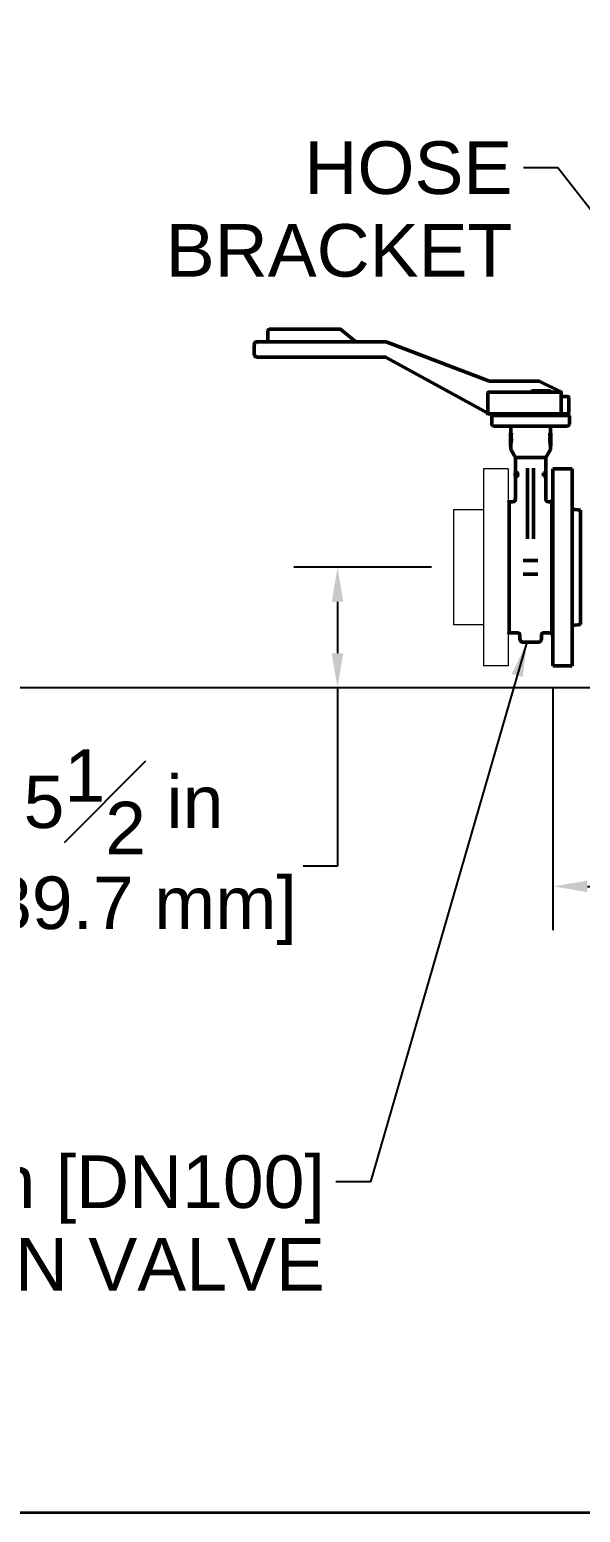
# Model space of a CAD drawing. Header units: inches. Extents: x 20 to 536, y 8 to 344.
# Drawn here: x 57 to 82.2, y 8 to 75.7 of the extents above; entities that cross this region are included whole.
import ezdxf

# ---------------------------------------------------------------- set-up
doc = ezdxf.new("R2010")
doc.units = ezdxf.units.IN
doc.header["$LTSCALE"] = 16
doc.header["$MEASUREMENT"] = 0
doc.layers.get('0').update_dxf_attribs({"lineweight": 25})
for name, color, linetype, lineweight in [('Border', 7, 'Continuous', 35), ('Dimension (ANSI)', 7, 'Continuous', 25), ('Symbol', 7, 'Continuous', 25), ('Symbol (ANSI)', 7, 'Continuous', 25), ('Visible (ANSI)', 7, 'Continuous', 50)]:
    doc.layers.add(name, color=color, linetype=linetype, lineweight=lineweight)
doc.styles.add('Standard D-E', font='arial.ttf')
doc.dimstyles.new('Default D-E$7', dxfattribs={"dimscale": 16, "dimtxt": 0.15, "dimasz": 0.098425, "dimexe": 0.125, "dimexo": 0.0625, "dimgap": 0.031496, "dimtad": 0, "dimtih": 1, "dimtoh": 1, "dimrnd": 1e-08, "dimzin": 4, "dimdsep": 46, "dimtxsty": 'Standard D-E', "dimcen": 0.09, "dimdle": 0.393701, "dimclrd": 256, "dimclre": 256, "dimclrt": 256, "dimadec": 0, "dimazin": 1, "dimtfac": 1, "dimtofl": 0, "dimtmove": 0, "dimatfit": 3, "dimfxl": 1, "dimtolj": 1, "dimtzin": 4, "dimlwd": -1, "dimlwe": -1, "dimarcsym": 0})
doc.dimstyles.new('in [mm] D-E NeptuneBenson', dxfattribs={"dimscale": 16, "dimtxt": 0.15, "dimasz": 0.098425, "dimexe": 0.125, "dimexo": 0.063, "dimgap": 0.031496, "dimtad": 0, "dimtih": 1, "dimtoh": 1, "dimdec": 4, "dimrnd": 1e-08, "dimzin": 3, "dimdsep": 46, "dimlunit": 5, "dimtxsty": 'Standard D-E', "dimcen": 0.09, "dimdle": 0.393701, "dimclrd": 256, "dimclre": 256, "dimclrt": 256, "dimadec": 1, "dimazin": 1, "dimtfac": 1, "dimtofl": 0, "dimtmove": 0, "dimatfit": 3, "dimfxl": 1, "dimfrac": 1, "dimtolj": 1, "dimtzin": 4, "dimlwd": -1, "dimlwe": -1, "dimarcsym": 0})
doc.dimstyles.new('in [mm] D-E NeptuneBenson$7', dxfattribs={"dimscale": 16, "dimtxt": 0.15, "dimasz": 0.098425, "dimexe": 0.125, "dimexo": 0.063, "dimgap": 0.031496, "dimtad": 0, "dimtih": 1, "dimtoh": 1, "dimdec": 4, "dimrnd": 1e-08, "dimzin": 3, "dimdsep": 46, "dimlunit": 5, "dimtxsty": 'Standard D-E', "dimcen": 0.09, "dimdle": 0.393701, "dimclrd": 256, "dimclre": 256, "dimclrt": 256, "dimadec": 1, "dimazin": 1, "dimtfac": 1, "dimtofl": 0, "dimtmove": 0, "dimatfit": 3, "dimfxl": 1, "dimfrac": 1, "dimtolj": 1, "dimtzin": 4, "dimlwd": -1, "dimlwe": -1, "dimarcsym": 0})

# ---------------------------------------------------------------- blocks, each defined once
blk = doc.blocks.new('Borders 22x34_D')
at = {"layer": 'Border'}
for q in [(33.5, 0.5), (7.8115, 0.5)]:
    blk.add_line((1.25, 0.5), q, dxfattribs=at)
blk = doc.blocks.new('*D23')
at = {"layer": 'Defpoints', "color": 0, "transparency": 16777216}
for p in [(52.701, 133.866), (84.016, 133.866), (87.587, 45.678)]:
    blk.add_point(p, dxfattribs=at)
at = {"layer": 'Dimension (ANSI)', "transparency": 16777216}
for p, q in [((83.008, 133.866), (50.701, 133.866)), ((52.701, 132.291), (52.701, 109.677)), ((52.701, 47.253), (52.701, 99.641)), ((86.579, 45.678), (50.701, 45.678))]:
    blk.add_line(p, q, dxfattribs=at)
for points in [[(52.438, 132.291), (52.963, 132.291), (52.701, 133.866)], [(52.438, 47.253), (52.963, 47.253), (52.701, 45.678)]]:
    blk.add_solid(points, dxfattribs=at)
at = {"layer": 'Dimension (ANSI)', "transparency": 16777216, "char_height": 2.4, "attachment_point": 5, "style": 'Standard D-E'}
for s, insert in [('\\A1; 88{\\H1x;\\S3#16;} in', (52.701, 107.635)), ('\\A1;[2240.0 mm]', (52.701, 102.617))]:
    blk.add_mtext(s, dxfattribs=dict(at, insert=insert))
blk = doc.blocks.new('*D28')
at = {"layer": 'Defpoints', "color": 0, "transparency": 16777216}
for p in [(34.939, 144.01), (37.41, 144.01), (87.88, 45.678)]:
    blk.add_point(p, dxfattribs=at)
at = {"layer": 'Dimension (ANSI)', "transparency": 16777216}
for p, q in [((34.939, 142.435), (34.939, 99.71)), ((34.939, 47.253), (34.939, 89.719)), ((86.872, 45.678), (32.939, 45.678))]:
    blk.add_line(p, q, dxfattribs=at)
for points in [[(34.676, 142.435), (35.201, 142.435), (34.939, 144.01)], [(34.676, 47.253), (35.201, 47.253), (34.939, 45.678)]]:
    blk.add_solid(points, dxfattribs=at)
at = {"layer": 'Dimension (ANSI)', "transparency": 16777216, "char_height": 2.4, "attachment_point": 5, "style": 'Standard D-E'}
for s, insert in [('\\A1; 98{\\H1x;\\S5#16;} in', (34.939, 97.668)), ('\\A1;[2497.6 mm]', (34.939, 92.672))]:
    blk.add_mtext(s, dxfattribs=dict(at, insert=insert))
blk = doc.blocks.new('*D30')
at = {"layer": 'Defpoints', "color": 0, "transparency": 16777216}
for p in [(80.9, 46.678), (113.09, 46.319), (113.09, 36.599)]:
    blk.add_point(p, dxfattribs=at)
at = {"layer": 'Dimension (ANSI)', "transparency": 16777216}
for p, q in [((80.9, 45.67), (80.9, 34.599)), ((113.09, 45.311), (113.09, 34.599)), ((82.475, 36.599), (88.329, 36.599)), ((111.516, 36.599), (105.662, 36.599))]:
    blk.add_line(p, q, dxfattribs=at)
for points in [[(82.475, 36.862), (82.475, 36.337), (80.9, 36.599)], [(111.516, 36.862), (111.516, 36.337), (113.09, 36.599)]]:
    blk.add_solid(points, dxfattribs=at)
at = {"layer": 'Dimension (ANSI)', "transparency": 16777216, "char_height": 2.4, "attachment_point": 5, "style": 'Standard D-E'}
for s, insert in [('\\A1; 32{\\H1x;\\S1#4;} in', (96.995, 39.53)), ('\\A1;[817.6 mm]', (96.995, 34.557))]:
    blk.add_mtext(s, dxfattribs=dict(at, insert=insert))
blk = doc.blocks.new('*D31')
at = {"layer": 'Defpoints', "color": 0, "transparency": 16777216}
for p in [(71.053, 51.178), (76.353, 51.178), (87.88, 45.678)]:
    blk.add_point(p, dxfattribs=at)
at = {"layer": 'Dimension (ANSI)', "transparency": 16777216}
for p, q in [((75.345, 51.178), (69.053, 51.178)), ((71.053, 49.603), (71.053, 47.253)), ((86.872, 45.678), (69.053, 45.678)), ((71.053, 45.678), (71.053, 37.53)), ((71.053, 37.53), (69.478, 37.53))]:
    blk.add_line(p, q, dxfattribs=at)
for points in [[(70.79, 49.603), (71.315, 49.603), (71.053, 51.178)], [(70.79, 47.253), (71.315, 47.253), (71.053, 45.678)]]:
    blk.add_solid(points, dxfattribs=at)
at = {"layer": 'Dimension (ANSI)', "transparency": 16777216, "char_height": 2.4, "attachment_point": 5, "style": 'Standard D-E'}
for s, insert in [('\\A1; 5{\\H1x;\\S1#2;} in', (60.811, 40.465)), ('\\A1;[139.7 mm]', (60.811, 35.488))]:
    blk.add_mtext(s, dxfattribs=dict(at, insert=insert))

msp = doc.modelspace()

# ---------------------------------------------------------------- linework, layer by layer
at = {"layer": 'Visible (ANSI)'}
for p, q in [((67.87679, 62.00103), (67.87679, 61.50603)), ((71.16969, 62.06103), (67.93679, 62.06103)), ((71.87121, 61.49071), (71.20826, 62.04699)), ((67.25179, 61.36103), (67.25179, 60.91103)), ((73.22879, 61.48603), (67.37679, 61.48603)), ((77.95529, 59.69422), (73.27329, 61.47784)), ((67.37679, 60.78603), (73.21967, 60.78603)), ((73.27993, 60.77054), (77.92393, 58.21512)), ((80.24728, 59.68603), (77.99979, 59.68603)), ((80.33359, 59.65763), (80.30318, 59.67283)), ((81.20524, 59.2218), (80.33359, 59.65763)), ((77.92807, 59.12603), (77.92807, 58.28132)), ((77.9897, 59.18603), (81.19599, 59.18603)), ((79.93513, 59.19603), (79.93513, 59.22603)), ((80.09541, 59.23603), (79.94513, 59.23603)), ((80.10823, 59.23603), (80.09541, 59.23603)), ((80.44717, 59.23603), (80.10823, 59.23603)), ((80.44434, 59.22603), (80.44434, 59.19603)), ((80.45434, 59.23603), (80.44717, 59.23603)), ((80.76834, 59.23603), (80.45434, 59.23603)), ((80.77834, 59.19603), (80.77834, 59.22603)), ((81.19599, 59.18603), (81.21679, 59.18603)), ((81.21928, 59.21478), (81.20524, 59.2218)), ((81.24756, 59.20064), (81.21928, 59.21478)), ((81.2503, 59.19927), (81.24756, 59.20064)), ((81.27679, 59.15782), (81.27679, 59.12603)), ((81.27679, 58.24603), (81.27679, 59.12603)), ((81.33679, 58.98603), (81.56679, 58.98603)), ((81.62679, 58.24603), (81.62679, 58.92603)), ((81.19599, 58.18603), (77.93679, 58.18603)), ((78.18403, 58.18603), (78.10529, 58.10729)), ((81.64829, 58.10729), (78.10529, 58.10729)), ((78.10529, 58.10729), (78.10529, 57.71359)), ((81.56955, 57.63485), (78.18403, 57.63485)), ((81.21679, 58.18603), (81.19599, 58.18603)), ((81.21679, 58.18603), (81.56955, 58.18603)), ((81.56955, 58.18603), (81.64829, 58.10729)), ((81.64829, 58.10729), (81.64829, 57.71359)), ((78.9512, 57.23918), (78.9512, 57.19193)), ((78.9512, 57.23918), (78.96218, 57.23918)), ((78.9571, 57.30847), (78.9571, 57.26083)), ((78.9571, 57.30847), (78.98237, 57.30847)), ((78.96295, 57.26083), (78.9571, 57.26083)), ((78.96749, 57.15913), (78.98794, 57.15913)), ((78.97128, 57.55611), (78.97128, 57.30847)), ((78.98237, 57.26083), (78.97215, 57.26083)), ((78.98237, 57.26083), (78.98237, 57.30847)), ((78.98237, 57.30847), (79.00317, 57.30847)), ((78.98237, 57.26083), (79.00317, 57.26083)), ((79.00317, 57.30847), (79.00317, 57.26083)), ((80.75041, 57.26083), (80.75041, 57.30847)), ((80.77121, 57.30847), (80.75041, 57.30847)), ((80.77121, 57.26083), (80.75041, 57.26083)), ((80.76564, 57.15913), (80.78609, 57.15913)), ((80.77121, 57.30847), (80.79648, 57.30847)), ((80.77121, 57.30847), (80.77121, 57.26083)), ((80.78143, 57.26083), (80.77121, 57.26083)), ((80.7823, 57.55611), (80.7823, 57.30847)), ((80.79648, 57.26083), (80.79063, 57.26083)), ((80.80238, 57.23918), (80.79141, 57.23918)), ((80.79648, 57.26083), (80.79648, 57.30847)), ((80.80238, 57.23918), (80.80238, 57.19193)), ((78.9512, 56.83288), (78.9512, 56.78563)), ((78.9512, 56.78563), (78.95206, 56.78563)), ((78.9512, 56.75571), (78.95179, 56.75571)), ((78.9512, 56.75571), (78.9512, 56.70808)), ((78.95395, 56.70808), (78.9512, 56.70808)), ((78.95395, 56.70808), (78.97409, 56.70808)), ((78.97609, 56.8057), (78.95591, 56.8057)), ((78.97128, 56.70808), (78.97128, 56.57713)), ((79.18781, 56.1968), (78.97392, 56.56729)), ((80.56577, 56.1968), (80.77966, 56.56729)), ((80.79767, 56.8057), (80.77749, 56.8057)), ((80.79963, 56.70808), (80.77949, 56.70808)), ((80.7823, 56.70808), (80.7823, 56.57713)), ((80.80238, 56.70808), (80.79963, 56.70808)), ((80.80238, 56.78563), (80.80152, 56.78563)), ((80.80179, 56.75571), (80.80238, 56.75571)), ((80.80238, 56.83288), (80.80238, 56.78563)), ((80.80238, 56.75571), (80.80238, 56.70808)), ((79.18781, 56.1968), (80.56577, 56.1968)), ((79.18781, 56.1968), (79.18781, 55.50257)), ((79.73899, 55.70948), (79.73899, 55.40291)), ((80.01459, 55.40291), (80.01459, 55.70948)), ((80.56577, 56.1968), (80.56577, 55.50205)), ((80.90041, 46.67815), (80.90041, 55.67815)), ((80.90041, 55.67815), (81.78041, 55.67815)), ((81.78041, 46.67815), (81.78041, 55.67815)), ((79.17658, 55.48007), (79.17658, 55.46529)), ((79.17838, 55.46529), (79.17658, 55.46529)), ((79.17658, 55.35711), (79.17838, 55.35711)), ((79.17658, 55.35711), (79.17658, 55.34063)), ((79.18424, 55.34063), (79.17658, 55.34063)), ((79.17838, 55.46529), (79.17838, 55.35711)), ((79.17873, 55.50257), (79.18041, 55.50257)), ((79.18041, 55.35711), (79.18041, 55.50257)), ((79.18041, 55.50257), (79.1923, 55.50257)), ((79.18041, 55.35711), (79.18424, 55.35711)), ((79.18424, 55.34063), (79.18424, 55.35711)), ((79.18424, 55.35711), (79.19161, 55.35711)), ((79.18424, 55.34063), (79.19606, 55.34063)), ((79.18781, 55.34063), (79.18781, 54.28839)), ((79.1923, 55.50257), (79.1923, 55.49006)), ((79.20107, 55.50532), (79.21332, 55.50532)), ((79.20107, 55.33723), (79.21332, 55.33723)), ((79.24676, 55.50532), (79.25993, 55.50532)), ((79.24676, 55.33723), (79.25993, 55.33723)), ((79.73899, 54.25435), (79.73899, 55.40291)), ((80.01459, 55.40291), (80.01459, 54.25435)), ((80.47152, 55.34063), (80.47152, 55.50205)), ((80.48517, 55.50205), (80.47152, 55.50205)), ((80.48517, 55.34063), (80.47152, 55.34063)), ((80.48517, 55.50205), (80.50476, 55.50205)), ((80.48517, 55.50205), (80.48517, 55.34063)), ((80.50495, 55.34063), (80.48517, 55.34063)), ((80.49694, 55.35921), (80.49694, 55.48347)), ((80.50527, 55.48347), (80.49694, 55.48347)), ((80.49694, 55.35921), (80.50527, 55.35921)), ((80.52537, 55.36993), (80.51259, 55.36993)), ((80.53692, 55.47193), (80.53692, 55.50205)), ((80.54924, 55.50205), (80.53692, 55.50205)), ((80.53692, 55.34063), (80.53692, 55.37165)), ((80.54924, 55.34063), (80.53692, 55.34063)), ((80.54924, 55.50205), (80.55744, 55.50205)), ((80.54924, 55.50205), (80.54924, 55.34063)), ((80.55479, 55.34063), (80.54924, 55.34063)), ((80.55479, 55.34063), (80.55479, 55.47981)), ((80.56954, 55.34063), (80.55759, 55.34063)), ((80.55821, 55.49583), (80.55821, 55.50205)), ((80.57015, 55.50205), (80.55821, 55.50205)), ((80.57485, 55.50257), (80.56577, 55.50257)), ((80.56577, 55.34063), (80.56577, 54.28839)), ((80.57279, 55.34063), (80.56954, 55.34063)), ((80.57015, 55.50205), (80.57279, 55.50205)), ((80.57015, 55.50205), (80.57015, 55.37425)), ((80.57279, 55.34063), (80.57279, 55.50205)), ((80.577, 55.48007), (80.57279, 55.48007)), ((80.577, 55.46529), (80.57279, 55.46529)), ((80.577, 55.35711), (80.57279, 55.35711)), ((80.577, 55.34063), (80.57279, 55.34063)), ((80.5752, 55.46529), (80.5752, 55.35711)), ((80.577, 55.48007), (80.577, 55.46529)), ((80.577, 55.35711), (80.577, 55.34063)), ((79.73899, 53.05171), (79.73899, 54.25435)), ((80.01459, 54.25435), (80.01459, 53.05171)), ((80.84041, 48.08315), (80.84041, 54.27315)), ((80.84041, 54.27315), (80.90041, 54.27315)), ((78.85317, 54.13091), (78.89254, 54.17028)), ((78.89254, 54.17028), (78.89254, 48.18603)), ((78.89254, 54.17028), (79.0697, 54.17028)), ((80.68388, 54.17028), (80.84041, 54.17028)), ((82.15041, 53.78772), (81.78041, 53.83315)), ((82.15041, 48.56858), (82.15041, 53.78772)), ((79.73899, 53.05171), (79.73899, 52.83525)), ((80.01459, 52.83525), (80.01459, 53.05171)), ((79.73899, 52.83525), (79.73899, 52.48058)), ((80.01459, 52.48058), (80.01459, 52.83525)), ((80.2088, 51.49311), (79.54478, 51.49311)), ((79.54478, 50.86319), (80.2088, 50.86319)), ((78.85317, 48.2254), (78.89254, 48.18603)), ((78.89254, 48.18603), (79.30861, 48.18603)), ((80.44497, 48.18603), (80.84041, 48.18603)), ((82.15041, 48.56858), (81.78041, 48.52315)), ((79.38466, 47.91063), (79.38466, 48.08122)), ((80.21144, 47.75315), (79.54214, 47.75315)), ((80.36892, 47.91063), (80.36892, 48.08122)), ((80.84041, 48.08315), (80.90041, 48.08315)), ((80.90041, 46.67815), (81.78041, 46.67815))]:
    msp.add_line(p, q, dxfattribs=at)
at = {"layer": 'Visible (ANSI)', "linetype": 'Continuous', "lineweight": 18}
for p, q in [((77.72817, 55.67815), (77.72817, 46.67815)), ((78.85317, 55.67815), (77.72817, 55.67815)), ((78.85317, 55.67815), (78.85317, 46.67815)), ((76.35317, 53.80315), (76.35317, 48.55315)), ((77.72817, 53.80315), (76.35317, 53.80315)), ((77.72817, 48.55315), (76.35317, 48.55315)), ((78.85317, 46.67815), (77.72817, 46.67815))]:
    msp.add_line(p, q, dxfattribs=at)
at = {"layer": 'Visible (ANSI)'}
for centre, radius, start, end in [((67.93679, 62.00103), 0.06, 90, 180), ((71.16969, 62.00103), 0.06, 50, 90), ((67.37679, 61.36103), 0.125, 90, 180), ((67.85679, 61.50603), 0.02, 270, 0), ((71.88407, 61.50603), 0.02, 230, 270), ((73.22879, 61.36103), 0.125, 69.145542, 90), ((67.37679, 60.91103), 0.125, 180, 270), ((73.21967, 60.66103), 0.125, 61.1775702, 90), ((77.99979, 59.81103), 0.125, 249.145542, 270), ((80.24728, 59.56103), 0.125, 63.4349488, 90), ((79.92513, 59.19603), 0.01, 270, 0), ((79.94513, 59.22603), 0.01, 90, 180), ((80.43434, 59.19603), 0.01, 270, 0), ((80.45434, 59.22603), 0.01, 90, 180), ((80.76834, 59.22603), 0.01, 0, 90), ((80.78834, 59.19603), 0.01, 180, 270), ((81.21679, 59.12603), 0.06, 0, 90), ((81.33679, 59.04603), 0.06, 180, 270), ((81.56679, 58.92603), 0.06, 0, 90), ((77.93679, 58.24603), 0.06, 184.8690171, 270), ((78.18403, 57.71359), 0.07874, 180, 270), ((78.89254, 57.55611), 0.07874, 0, 90), ((80.86104, 57.55611), 0.07874, 90, 180), ((81.21679, 58.24603), 0.06, 270, 0), ((81.56679, 58.24603), 0.06, 270, 0), ((81.56955, 57.71359), 0.07874, 270, 0), ((78.99096, 56.57713), 0.01969, 180, 210), ((80.76262, 56.57713), 0.01969, 330, 0), ((79.0697, 54.28839), 0.11811, 270, 0), ((80.68388, 54.28839), 0.11811, 180, 270), ((79.27443, 48.08122), 0.11024, 0, 71.9378969), ((80.47915, 48.08122), 0.11024, 108.0621031, 180), ((79.54214, 47.91063), 0.15748, 180, 270), ((80.21144, 47.91063), 0.15748, 270, 0)]:
    msp.add_arc(centre, radius, start, end, dxfattribs=at)
for centre, major_axis, ratio, start_param, end_param in [((79.87679, 56.60856), (0, 4.10717), 0.22535973, 1.43978472, 1.51425269), ((79.87679, 56.39187), (0, 4.10717), 0.22535973, 1.39844189, 1.4544693), ((79.87679, 56.60856), (0, 4.10717), 0.22535973, 1.41130756, 1.42716465), ((79.87679, 56.39187), (0, 4.10717), 0.22535973, 1.35761354, 1.38288267), ((79.87679, 56.39187), (0, -4.01807), 0.22535973, 4.49440365, 4.52025709), ((79.87679, 56.39187), (0, -4.01807), 0.22535973, 1.76292822, 1.78878166), ((79.87679, 56.39187), (0, -4.10717), 0.22535973, 1.75870998, 1.78397911), ((79.87679, 56.39187), (0, -4.10717), 0.22535973, 1.68712335, 1.74315077), ((79.87679, 56.60856), (0, -4.10717), 0.22535973, 1.714428, 1.7302851), ((79.87679, 56.60856), (0, -4.10717), 0.22535973, 1.62733996, 1.70180793), ((79.87679, 56.60856), (0, 4.10717), 0.22535973, 1.52676978, 1.53495966), ((79.87679, 56.39187), (0, 4.10717), 0.22535973, 1.46986752, 1.49373155), ((79.87679, 56.39187), (0, -4.01807), 0.22535973, 4.6092143, 4.63361187), ((79.87679, 56.39187), (0, -4.01807), 0.22535973, 1.64957343, 1.67397101), ((79.87679, 56.39187), (0, -4.10717), 0.22535973, 1.6478611, 1.67172513), ((79.87679, 56.60856), (0, -4.10717), 0.22535973, 1.60663299, 1.61482287), ((79.87679, 55.1344), (0, -1.36564), 0.51315789, 1.72238786, 1.82650113), ((79.87679, 55.1344), (0, -1.34262), 0.51315789, 1.72500719, 1.7495237), ((79.87679, 55.17419), (0, -1.3776), 0.5087001, 1.71653689, 1.81109698)]:
    msp.add_ellipse(centre, major_axis=major_axis, ratio=ratio, start_param=start_param, end_param=end_param, dxfattribs=at)
for points, knots in [([(77.92807, 59.12603), (77.92807, 59.13337), (77.92982, 59.14201), (77.93555, 59.15563), (77.94058, 59.16301), (77.95128, 59.17354), (77.95887, 59.17851), (77.97298, 59.18427), (77.98203, 59.18603), (77.9897, 59.18603)], [0, 0, 0, 0, 0.055947917, 0.055947917, 0.112646226, 0.112646226, 0.170293409, 0.170293409, 0.228788544, 0.228788544, 0.228788544, 0.228788544]), ([(81.2503, 59.19927), (81.25038, 59.19923), (81.25045, 59.1992), (81.25385, 59.19749), (81.25933, 59.19458), (81.26447, 59.18969)], [-0.0006488507, -0.0006488507, -0.0006488507, -0.0006488507, 0, 0, 0.02871512, 0.02871512, 0.02871512, 0.02871512]), ([(81.26447, 59.18969), (81.26949, 59.18491), (81.27216, 59.18009), (81.27472, 59.17407), (81.2755, 59.17158), (81.27653, 59.16649), (81.27679, 59.16391), (81.27679, 59.16131)], [0, 0, 0, 0, 0.055402638, 0.055402638, 0.091701074, 0.091701074, 0.127427899, 0.127427899, 0.127427899, 0.127427899]), ([(77.92807, 58.28132), (77.92807, 58.27298), (77.92774, 58.264), (77.92674, 58.25237), (77.92638, 58.2491), (77.92597, 58.24603)], [0, 0, 0, 0, 0.0635761667, 0.0635761667, 0.0897490203, 0.0897490203, 0.0897490203, 0.0897490203]), ([(77.92597, 58.24603), (77.92537, 58.24153), (77.92519, 58.23726), (77.92536, 58.22918), (77.92574, 58.2256), (77.92644, 58.21963), (77.92681, 58.2171), (77.92632, 58.21485), (77.92584, 58.21449), (77.92469, 58.21475), (77.92432, 58.2149), (77.92393, 58.21512)], [-2.024502921, -2.024502921, -2.024502921, -2.024502921, -1.984405791, -1.984405791, -1.94129526, -1.94129526, -1.894654375, -1.894654375, -1.86412594, -1.86412594, -1.852017654, -1.852017654, -1.852017654, -1.852017654]), ([(78.96073, 57.19645), (78.95871, 57.20649), (78.95682, 57.21513), (78.95266, 57.23344), (78.9512, 57.23918), (78.9512, 57.23918)], [0.527386611, 0.527386611, 0.527386611, 0.527386611, 0.653804561, 0.653804561, 0.871720721, 0.871720721, 0.871720721, 0.871720721]), ([(78.9512, 57.19193), (78.9512, 57.19193), (78.95211, 57.1874), (78.9552, 57.17019), (78.95718, 57.15861), (78.95913, 57.14511)], [2.066873638, 2.066873638, 2.066873638, 2.066873638, 2.239108848, 2.239108848, 2.390237986, 2.390237986, 2.390237986, 2.390237986]), ([(78.95591, 56.8057), (78.95849, 56.81718), (78.96193, 56.83351), (78.96873, 56.87212), (78.97252, 56.89754), (78.9779, 56.95338), (78.97941, 56.9838), (78.97941, 57.01241), (78.97941, 57.04101), (78.9779, 57.07143), (78.97309, 57.12127), (78.97031, 57.1417), (78.96749, 57.15913)], [-0.63725824, -0.63725824, -0.63725824, -0.63725824, -0.4358884, -0.4358884, -0.2179442, -0.2179442, 0, 0, 0, 0.2179442, 0.2179442, 0.38907168, 0.38907168, 0.38907168, 0.38907168]), ([(78.96491, 57.09626), (78.96536, 57.09136), (78.96579, 57.08632), (78.96785, 57.05908), (78.96878, 57.03501), (78.96878, 57.01241), (78.96878, 56.9898), (78.96785, 56.96573), (78.96451, 56.92152), (78.96215, 56.90137), (78.95912, 56.8795), (78.95828, 56.87381), (78.95746, 56.86857)], [-0.212255295, -0.212255295, -0.212255295, -0.212255295, -0.172243729, -0.172243729, 0, 0, 0, 0.172243729, 0.172243729, 0.344487458, 0.344487458, 0.409007072, 0.409007072, 0.409007072, 0.409007072]), ([(78.98794, 57.15913), (78.99082, 57.1417), (78.99367, 57.12128), (78.99859, 57.07144), (79.00013, 57.04101), (79.00013, 57.01241), (79.00013, 56.9838), (78.99859, 56.95337), (78.99308, 56.89754), (78.9892, 56.87212), (78.98225, 56.83351), (78.97873, 56.81718), (78.97609, 56.8057)], [-0.38914701, -0.38914701, -0.38914701, -0.38914701, -0.21798988, -0.21798988, 0, 0, 0, 0.21798988, 0.21798988, 0.43597976, 0.43597976, 0.63740827, 0.63740827, 0.63740827, 0.63740827]), ([(80.77749, 56.8057), (80.77485, 56.81718), (80.77133, 56.83351), (80.76438, 56.87212), (80.7605, 56.89754), (80.75499, 56.95337), (80.75345, 56.9838), (80.75345, 57.04101), (80.75499, 57.07144), (80.75991, 57.12128), (80.76276, 57.1417), (80.76564, 57.15913)], [1.10638799, 1.10638799, 1.10638799, 1.10638799, 1.3078165, 1.3078165, 1.52580638, 1.52580638, 1.74379626, 1.74379626, 1.96178614, 1.96178614, 2.13294327, 2.13294327, 2.13294327, 2.13294327]), ([(80.78609, 57.15913), (80.78327, 57.1417), (80.78049, 57.12127), (80.77568, 57.07143), (80.77417, 57.04101), (80.77417, 56.9838), (80.77568, 56.95338), (80.78107, 56.89754), (80.78485, 56.87212), (80.79165, 56.83351), (80.79509, 56.81718), (80.79767, 56.8057)], [1.35436976, 1.35436976, 1.35436976, 1.35436976, 1.52549724, 1.52549724, 1.74344144, 1.74344144, 1.96138564, 1.96138564, 2.17932984, 2.17932984, 2.38069968, 2.38069968, 2.38069968, 2.38069968]), ([(80.79613, 56.86857), (80.7953, 56.87381), (80.79446, 56.8795), (80.79143, 56.90137), (80.78907, 56.92152), (80.78573, 56.96573), (80.7848, 56.9898), (80.7848, 57.03501), (80.78573, 57.05908), (80.78779, 57.08632), (80.78822, 57.09136), (80.78867, 57.09626)], [0.968908686, 0.968908686, 0.968908686, 0.968908686, 1.033428301, 1.033428301, 1.20567203, 1.20567203, 1.377915758, 1.377915758, 1.550159487, 1.550159487, 1.590171053, 1.590171053, 1.590171053, 1.590171053]), ([(80.80238, 57.23918), (80.80238, 57.23918), (80.80092, 57.23344), (80.79676, 57.21513), (80.79487, 57.20649), (80.79285, 57.19645)], [0.871720721, 0.871720721, 0.871720721, 0.871720721, 1.089636881, 1.089636881, 1.216054831, 1.216054831, 1.216054831, 1.216054831]), ([(80.79445, 57.14511), (80.7964, 57.15861), (80.79838, 57.17019), (80.80147, 57.1874), (80.80238, 57.19193), (80.80238, 57.19193)], [1.743509289, 1.743509289, 1.743509289, 1.743509289, 1.894638427, 1.894638427, 2.066873638, 2.066873638, 2.066873638, 2.066873638]), ([(79.17873, 55.50257), (79.17871, 55.50047), (79.17869, 55.49835), (79.1786, 55.49455), (79.17855, 55.49281), (79.17839, 55.48937), (79.17829, 55.48774), (79.1781, 55.48558), (79.17794, 55.48411), (79.17734, 55.48099), (79.17698, 55.4803), (79.17667, 55.48009), (79.17662, 55.48007), (79.17658, 55.48007)], [-0.243637697, -0.243637697, -0.243637697, -0.243637697, -0.18804168, -0.18804168, -0.139814303, -0.139814303, -0.085271959, -0.085271959, -0.052972768, -0.052972768, -0.008226546, -0.008226546, 0, 0, 0, 0]), ([(79.20107, 55.50532), (79.19994, 55.50532), (79.19884, 55.50495), (79.19688, 55.50327), (79.196, 55.50206), (79.19407, 55.4979), (79.19314, 55.4946), (79.19148, 55.48566), (79.19079, 55.47963), (79.18939, 55.45957), (79.18906, 55.44455), (79.18896, 55.42679), (79.18895, 55.424), (79.18895, 55.42121)], [-0.352389821, -0.352389821, -0.352389821, -0.352389821, -0.306030752, -0.306030752, -0.263970579, -0.263970579, -0.204698491, -0.204698491, -0.135386695, -0.135386695, -0.021232323, -0.021232323, 0, 0, 0, 0]), ([(79.18895, 55.42121), (79.18895, 55.39949), (79.18941, 55.38116), (79.19117, 55.35956), (79.1919, 55.3548), (79.19321, 55.3478), (79.19412, 55.34457), (79.19656, 55.33934), (79.19807, 55.33791), (79.20015, 55.33729), (79.20061, 55.33723), (79.20107, 55.33723)], [-0.186250774, -0.186250774, -0.186250774, -0.186250774, -0.132345258, -0.132345258, -0.10238768, -0.10238768, -0.061688522, -0.061688522, -0.013226135, -0.013226135, 0, 0, 0, 0]), ([(79.1936, 55.42121), (79.1936, 55.43733), (79.19381, 55.44698), (79.19405, 55.45722), (79.19434, 55.46432), (79.19491, 55.47039)], [-0.0787529308, -0.0787529308, -0.0787529308, -0.0787529308, -0.0500105562, -0.0500105562, 0, 0, 0, 0]), ([(79.19488, 55.37255), (79.19411, 55.38104), (79.19391, 55.38924), (79.19365, 55.40182), (79.1936, 55.41222), (79.1936, 55.42121)], [-0.0957677397, -0.0957677397, -0.0957677397, -0.0957677397, -0.0684617329, -0.0684617329, 0, 0, 0, 0]), ([(79.20107, 55.35515), (79.2005, 55.35515), (79.19993, 55.35532), (79.1989, 55.35608), (79.19844, 55.35663), (79.19766, 55.35804), (79.19699, 55.35944), (79.19566, 55.36537), (79.19521, 55.36885), (79.19488, 55.37255)], [-0.147079807, -0.147079807, -0.147079807, -0.147079807, -0.102041421, -0.102041421, -0.061797626, -0.061797626, -0.030238662, -0.030238662, 0, 0, 0, 0]), ([(79.19491, 55.47039), (79.1951, 55.47243), (79.19533, 55.47441), (79.19587, 55.47793), (79.19616, 55.47949), (79.19712, 55.4834), (79.19775, 55.48474), (79.19912, 55.4869), (79.20008, 55.4874), (79.20107, 55.4874)], [-0.0640399717, -0.0640399717, -0.0640399717, -0.0640399717, -0.0539442507, -0.0539442507, -0.0447893953, -0.0447893953, -0.0282701158, -0.0282701158, 0, 0, 0, 0]), ([(79.2174, 55.42134), (79.2174, 55.4399), (79.21672, 55.45897), (79.21362, 55.48237), (79.21245, 55.48733), (79.21052, 55.49441), (79.20921, 55.49776), (79.20602, 55.50314), (79.20422, 55.50463), (79.20199, 55.50526), (79.20153, 55.50532), (79.20107, 55.50532)], [-0.188969819, -0.188969819, -0.188969819, -0.188969819, -0.133911297, -0.133911297, -0.104526704, -0.104526704, -0.062503335, -0.062503335, -0.013191232, -0.013191232, 0, 0, 0, 0]), ([(79.20107, 55.4874), (79.20209, 55.4874), (79.20316, 55.48686), (79.20462, 55.48467), (79.20537, 55.48332), (79.20697, 55.4777), (79.20757, 55.47429), (79.20803, 55.47065)], [-0.125547527, -0.125547527, -0.125547527, -0.125547527, -0.059954436, -0.059954436, -0.029957518, -0.029957518, 0, 0, 0, 0]), ([(79.20107, 55.33723), (79.20219, 55.33723), (79.20336, 55.3376), (79.20561, 55.33928), (79.20668, 55.34049), (79.20921, 55.3447), (79.21056, 55.34809), (79.21303, 55.35707), (79.2142, 55.36317), (79.21658, 55.38375), (79.2172, 55.39862), (79.21738, 55.41602), (79.2174, 55.41868), (79.2174, 55.42134)], [-0.36342485, -0.36342485, -0.36342485, -0.36342485, -0.314566353, -0.314566353, -0.269830239, -0.269830239, -0.205060654, -0.205060654, -0.13258773, -0.13258773, -0.020262921, -0.020262921, 0, 0, 0, 0]), ([(79.20807, 55.37216), (79.20783, 55.37015), (79.20754, 55.36821), (79.20688, 55.36473), (79.20652, 55.36319), (79.20537, 55.35926), (79.20462, 55.35787), (79.20308, 55.35567), (79.20205, 55.35515), (79.20107, 55.35515)], [-0.0645311603, -0.0645311603, -0.0645311603, -0.0645311603, -0.054473203, -0.054473203, -0.0453115142, -0.0453115142, -0.0283680152, -0.0283680152, 0, 0, 0, 0]), ([(79.20705, 55.47039), (79.20647, 55.46427), (79.20617, 55.45711), (79.20593, 55.44688), (79.20572, 55.43729), (79.20572, 55.42121)], [0, 0, 0, 0, 0.0503829338, 0.0503829338, 0.0786654707, 0.0786654707, 0.0786654707, 0.0786654707]), ([(79.20572, 55.42121), (79.20572, 55.41223), (79.20577, 55.40183), (79.20604, 55.38924), (79.20624, 55.38104), (79.20702, 55.37255)], [0, 0, 0, 0, 0.0684313138, 0.0684313138, 0.0958308045, 0.0958308045, 0.0958308045, 0.0958308045]), ([(79.20803, 55.47065), (79.20898, 55.46296), (79.20933, 55.45443), (79.2098, 55.44086), (79.2099, 55.4307), (79.2099, 55.42134)], [-0.103779114, -0.103779114, -0.103779114, -0.103779114, -0.071310075, -0.071310075, 0, 0, 0, 0]), ([(79.2099, 55.42134), (79.2099, 55.40586), (79.20963, 55.39676), (79.20923, 55.38552), (79.20882, 55.37828), (79.20807, 55.37216)], [-0.0865547966, -0.0865547966, -0.0865547966, -0.0865547966, -0.0504601915, -0.0504601915, 0, 0, 0, 0]), ([(79.21332, 55.50532), (79.21519, 55.50532), (79.21717, 55.50433), (79.22063, 55.49972), (79.22206, 55.49677), (79.22432, 55.4898), (79.22555, 55.48514), (79.22685, 55.47683), (79.227, 55.47582), (79.22714, 55.47481)], [0, 0, 0, 0, 0.052865127, 0.052865127, 0.095304938, 0.095304938, 0.128967502, 0.128967502, 0.133503456, 0.133503456, 0.133503456, 0.133503456]), ([(79.22721, 55.36773), (79.22633, 55.36127), (79.22533, 55.35652), (79.22317, 55.34859), (79.22183, 55.34515), (79.21921, 55.3407), (79.21806, 55.33938), (79.21569, 55.33761), (79.21449, 55.33723), (79.21332, 55.33723)], [0.145379097, 0.145379097, 0.145379097, 0.145379097, 0.211784999, 0.211784999, 0.288912783, 0.288912783, 0.345741066, 0.345741066, 0.405337774, 0.405337774, 0.405337774, 0.405337774]), ([(79.24676, 55.50532), (79.24469, 55.50532), (79.24264, 55.50492), (79.23894, 55.50308), (79.23728, 55.50176), (79.23367, 55.4973), (79.23194, 55.49385), (79.229, 55.48504), (79.22763, 55.47906), (79.22496, 55.45837), (79.22433, 55.44381), (79.22414, 55.42651), (79.22412, 55.42386), (79.22412, 55.42121)], [-0.401198967, -0.401198967, -0.401198967, -0.401198967, -0.339239024, -0.339239024, -0.283716192, -0.283716192, -0.209019785, -0.209019785, -0.131845749, -0.131845749, -0.020176299, -0.020176299, 0, 0, 0, 0]), ([(79.22412, 55.42121), (79.22412, 55.39695), (79.22528, 55.38026), (79.22833, 55.36042), (79.2297, 55.35555), (79.23219, 55.34826), (79.23395, 55.34487), (79.2386, 55.33934), (79.24148, 55.33786), (79.24525, 55.33728), (79.246, 55.33723), (79.24676, 55.33723)], [-0.187600973, -0.187600973, -0.187600973, -0.187600973, -0.140846763, -0.140846763, -0.110286961, -0.110286961, -0.066739037, -0.066739037, -0.013235496, -0.013235496, 0, 0, 0, 0]), ([(79.23315, 55.42121), (79.23315, 55.43622), (79.23348, 55.44615), (79.23405, 55.45796), (79.23459, 55.46463), (79.2356, 55.47039)], [-0.0909123665, -0.0909123665, -0.0909123665, -0.0909123665, -0.0478393759, -0.0478393759, 0, 0, 0, 0]), ([(79.23554, 55.37255), (79.23411, 55.38104), (79.23374, 55.38924), (79.23324, 55.40182), (79.23315, 55.41222), (79.23315, 55.42121)], [-0.0957885026, -0.0957885026, -0.0957885026, -0.0957885026, -0.068480317, -0.068480317, 0, 0, 0, 0]), ([(79.24676, 55.35515), (79.24487, 55.35515), (79.24297, 55.35573), (79.24065, 55.35804), (79.2394, 55.35947), (79.23699, 55.36544), (79.23615, 55.36886), (79.23554, 55.37255)], [-0.153015949, -0.153015949, -0.153015949, -0.153015949, -0.063811293, -0.063811293, -0.030391304, -0.030391304, 0, 0, 0, 0]), ([(79.2356, 55.47039), (79.23625, 55.4741), (79.23713, 55.47757), (79.23951, 55.48316), (79.2407, 55.48458), (79.24318, 55.48687), (79.24497, 55.4874), (79.24676, 55.4874)], [-0.0649643533, -0.0649643533, -0.0649643533, -0.0649643533, -0.0479606216, -0.0479606216, -0.0311867312, -0.0311867312, 0, 0, 0, 0]), ([(79.24853, 55.47039), (79.24752, 55.46472), (79.24697, 55.45816), (79.24644, 55.44777), (79.24603, 55.43765), (79.24603, 55.42121)], [0, 0, 0, 0, 0.0471598641, 0.0471598641, 0.079988536, 0.079988536, 0.079988536, 0.079988536]), ([(79.24603, 55.42121), (79.24603, 55.41223), (79.24612, 55.40185), (79.24663, 55.38925), (79.24701, 55.38104), (79.24847, 55.37255)], [0, 0, 0, 0, 0.0683983214, 0.0683983214, 0.0959615501, 0.0959615501, 0.0959615501, 0.0959615501]), ([(79.27459, 55.42134), (79.27459, 55.43913), (79.27358, 55.45734), (79.26947, 55.47747), (79.26792, 55.48352), (79.26361, 55.49358), (79.26131, 55.49721), (79.25562, 55.50308), (79.25231, 55.50466), (79.24829, 55.50526), (79.24752, 55.50532), (79.24676, 55.50532)], [-0.32937722, -0.32937722, -0.32937722, -0.32937722, -0.17104907, -0.17104907, -0.115548814, -0.115548814, -0.069101164, -0.069101164, -0.013221831, -0.013221831, 0, 0, 0, 0]), ([(79.24676, 55.4874), (79.24854, 55.4874), (79.25039, 55.48688), (79.25293, 55.48474), (79.25429, 55.48336), (79.25706, 55.47767), (79.25808, 55.47431), (79.25886, 55.47065)], [-0.130088001, -0.130088001, -0.130088001, -0.130088001, -0.06286947, -0.06286947, -0.030503797, -0.030503797, 0, 0, 0, 0]), ([(79.24676, 55.33723), (79.24879, 55.33723), (79.25086, 55.33761), (79.25481, 55.33934), (79.25668, 55.34059), (79.26109, 55.34494), (79.26342, 55.34848), (79.26745, 55.35749), (79.2694, 55.36353), (79.2723, 55.37906), (79.27314, 55.38656), (79.274, 55.39823), (79.27422, 55.40259), (79.27444, 55.40928), (79.2745, 55.41163), (79.27455, 55.4152), (79.27457, 55.41642), (79.27459, 55.41888), (79.27459, 55.42011), (79.27459, 55.42134)], [-0.366320233, -0.366320233, -0.366320233, -0.366320233, -0.313617086, -0.313617086, -0.265544382, -0.265544382, -0.19586383, -0.19586383, -0.126420664, -0.126420664, -0.069755425, -0.069755425, -0.036591851, -0.036591851, -0.018698882, -0.018698882, -0.009386338, -0.009386338, 0, 0, 0, 0]), ([(79.25893, 55.37216), (79.25818, 55.36852), (79.25718, 55.36515), (79.25451, 55.35955), (79.25318, 55.35807), (79.25047, 55.35572), (79.24859, 55.35515), (79.24676, 55.35515)], [-0.0656606858, -0.0656606858, -0.0656606858, -0.0656606858, -0.0489049499, -0.0489049499, -0.0317352905, -0.0317352905, 0, 0, 0, 0]), ([(79.24847, 55.37255), (79.2491, 55.36884), (79.24995, 55.36541), (79.25195, 55.36059), (79.25276, 55.3593), (79.25341, 55.35845)], [0, 0, 0, 0, 0.0305878434, 0.0305878434, 0.0516279302, 0.0516279302, 0.0516279302, 0.0516279302]), ([(79.25343, 55.48409), (79.25279, 55.48326), (79.25208, 55.48212), (79.25012, 55.47768), (79.24921, 55.47417), (79.24853, 55.47039)], [0.0379668319, 0.0379668319, 0.0379668319, 0.0379668319, 0.0480075259, 0.0480075259, 0.0658858007, 0.0658858007, 0.0658858007, 0.0658858007]), ([(79.25886, 55.47065), (79.25959, 55.46721), (79.26013, 55.46351), (79.26096, 55.45599), (79.26138, 55.45079), (79.26181, 55.4394), (79.2619, 55.43599), (79.26198, 55.43078), (79.26201, 55.42894), (79.26203, 55.42616), (79.26203, 55.42521), (79.26204, 55.42377), (79.26204, 55.42328), (79.26204, 55.42231), (79.26204, 55.42182), (79.26204, 55.42134)], [-0.174413692, -0.174413692, -0.174413692, -0.174413692, -0.115670729, -0.115670729, -0.054377333, -0.054377333, -0.028614968, -0.028614968, -0.01465395, -0.01465395, -0.007398215, -0.007398215, -0.003686578, -0.003686578, 0, 0, 0, 0]), ([(79.26204, 55.42134), (79.26204, 55.40551), (79.26156, 55.396), (79.26083, 55.38463), (79.26014, 55.37791), (79.25893, 55.37216)], [-0.0876462716, -0.0876462716, -0.0876462716, -0.0876462716, -0.0479816509, -0.0479816509, 0, 0, 0, 0]), ([(79.25993, 55.50532), (79.26348, 55.50532), (79.26717, 55.50419), (79.27338, 55.49896), (79.27583, 55.49574), (79.27953, 55.48841), (79.28167, 55.48335), (79.28547, 55.46709), (79.28663, 55.45826), (79.28809, 55.44034), (79.28838, 55.4307), (79.28838, 55.42134)], [0, 0, 0, 0, 0.060739198, 0.060739198, 0.107105828, 0.107105828, 0.140579606, 0.140579606, 0.172845783, 0.172845783, 0.207243166, 0.207243166, 0.207243166, 0.207243166]), ([(79.28838, 55.42134), (79.28838, 55.40738), (79.28777, 55.39211), (79.28408, 55.36689), (79.28186, 55.36001), (79.27836, 55.3511), (79.27617, 55.34722), (79.27153, 55.34173), (79.26929, 55.33999), (79.26463, 55.33771), (79.26225, 55.33723), (79.25993, 55.33723)], [0, 0, 0, 0, 0.1064092, 0.1064092, 0.199261451, 0.199261451, 0.30297713, 0.30297713, 0.390704034, 0.390704034, 0.480877809, 0.480877809, 0.480877809, 0.480877809]), ([(80.49694, 55.3595), (80.49791, 55.35963), (80.49886, 55.3598), (80.50372, 55.36096), (80.50587, 55.36245), (80.50886, 55.36468), (80.51081, 55.36694), (80.51259, 55.36993)], [0.027720104, 0.027720104, 0.027720104, 0.027720104, 0.044505736, 0.044505736, 0.114852539, 0.114852539, 0.291185784, 0.291185784, 0.291185784, 0.291185784]), ([(80.51177, 55.47379), (80.50977, 55.47661), (80.50761, 55.47876), (80.50369, 55.48131), (80.50124, 55.4826), (80.49695, 55.48317)], [0, 0, 0, 0, 0.0448067037, 0.0448067037, 0.0753049451, 0.0753049451, 0.0753049451, 0.0753049451]), ([(80.53022, 55.48923), (80.52785, 55.49325), (80.52509, 55.49604), (80.52024, 55.49935), (80.51628, 55.50175), (80.50607, 55.50204), (80.50542, 55.50205), (80.50476, 55.50205)], [-0.424072976, -0.424072976, -0.424072976, -0.424072976, -0.17749503, -0.17749503, -0.011337247, -0.011337247, 0, 0, 0, 0]), ([(80.50495, 55.34063), (80.51073, 55.34063), (80.51525, 55.34132), (80.52117, 55.34373), (80.52493, 55.34576), (80.52952, 55.35264), (80.52982, 55.3531), (80.53012, 55.35358)], [-0.266149275, -0.266149275, -0.266149275, -0.266149275, -0.109285448, -0.109285448, -0.007204652, -0.007204652, 0, 0, 0, 0]), ([(80.50527, 55.48347), (80.51175, 55.48347), (80.51504, 55.48204), (80.51954, 55.47968), (80.52216, 55.47724), (80.52457, 55.47379)], [-0.0858935742, -0.0858935742, -0.0858935742, -0.0858935742, -0.054745413, -0.054745413, 0, 0, 0, 0]), ([(80.52537, 55.36993), (80.522, 55.36415), (80.51865, 55.36227), (80.51339, 55.35976), (80.5093, 55.35921), (80.50527, 55.35921)], [-0.100491297, -0.100491297, -0.100491297, -0.100491297, -0.069388792, -0.069388792, 0, 0, 0, 0]), ([(80.52152, 55.42147), (80.52152, 55.43097), (80.52108, 55.44064), (80.51899, 55.45487), (80.51789, 55.45983), (80.5151, 55.46803), (80.51354, 55.47121), (80.51177, 55.47379)], [0, 0, 0, 0, 0.072372782, 0.072372782, 0.116979411, 0.116979411, 0.15687009, 0.15687009, 0.15687009, 0.15687009]), ([(80.51259, 55.36993), (80.51445, 55.37293), (80.51603, 55.37661), (80.51921, 55.3875), (80.52007, 55.39411), (80.52127, 55.4061), (80.52152, 55.41391), (80.52152, 55.42147)], [0, 0, 0, 0, 0.043260185, 0.043260185, 0.105826832, 0.105826832, 0.202634421, 0.202634421, 0.202634421, 0.202634421]), ([(80.52457, 55.47379), (80.52643, 55.47103), (80.52803, 55.4676), (80.53072, 55.45917), (80.53172, 55.4544), (80.5337, 55.44048), (80.53413, 55.43089), (80.53413, 55.42147)], [-0.156774036, -0.156774036, -0.156774036, -0.156774036, -0.114215048, -0.114215048, -0.071759591, -0.071759591, 0, 0, 0, 0]), ([(80.53413, 55.42147), (80.53413, 55.41439), (80.53391, 55.40711), (80.53287, 55.3954), (80.53211, 55.38913), (80.52918, 55.37766), (80.52745, 55.37336), (80.52537, 55.36993)], [-0.189135303, -0.189135303, -0.189135303, -0.189135303, -0.107207927, -0.107207927, -0.049391227, -0.049391227, 0, 0, 0, 0]), ([(80.53012, 55.35358), (80.53226, 55.35724), (80.53409, 55.3617), (80.5376, 55.37352), (80.53881, 55.38023), (80.54107, 55.39518), (80.5418, 55.40592), (80.54196, 55.41843), (80.54197, 55.41982), (80.54197, 55.42121)], [-0.168854897, -0.168854897, -0.168854897, -0.168854897, -0.136187178, -0.136187178, -0.095421884, -0.095421884, -0.010582904, -0.010582904, 0, 0, 0, 0]), ([(80.54197, 55.42121), (80.54197, 55.4297), (80.54169, 55.43824), (80.54054, 55.45184), (80.53972, 55.4593), (80.53631, 55.47524), (80.53411, 55.48187), (80.53096, 55.48793), (80.53059, 55.48859), (80.53022, 55.48923)], [-0.264093232, -0.264093232, -0.264093232, -0.264093232, -0.15390777, -0.15390777, -0.081487415, -0.081487415, -0.009253089, -0.009253089, 0, 0, 0, 0]), ([(80.57485, 55.50257), (80.57487, 55.50047), (80.5749, 55.49835), (80.57498, 55.49455), (80.57504, 55.49281), (80.57519, 55.48937), (80.57529, 55.48774), (80.57548, 55.48558), (80.57564, 55.48411), (80.57624, 55.48099), (80.5766, 55.4803), (80.57691, 55.48009), (80.57696, 55.48007), (80.577, 55.48007)], [-0.243637697, -0.243637697, -0.243637697, -0.243637697, -0.18804168, -0.18804168, -0.139814303, -0.139814303, -0.085271959, -0.085271959, -0.052972768, -0.052972768, -0.008226546, -0.008226546, 0, 0, 0, 0]), ([(79.30861, 48.18603), (79.30861, 48.18603), (79.3089, 48.1862), (79.31126, 48.18763), (79.31576, 48.19039), (79.32295, 48.19471), (79.32301, 48.19474), (79.32307, 48.19478)], [0.574608798, 0.574608798, 0.574608798, 0.574608798, 0.716006805, 0.716006805, 1.149196454, 1.149196454, 1.152850027, 1.152850027, 1.152850027, 1.152850027]), ([(80.43051, 48.19478), (80.43057, 48.19474), (80.43063, 48.19471), (80.43786, 48.19037), (80.44236, 48.1876), (80.44469, 48.1862), (80.44497, 48.18603), (80.44497, 48.18603)], [-0.003653915, -0.003653915, -0.003653915, -0.003653915, 0, 0, 0.435275465, 0.435275465, 0.574608798, 0.574608798, 0.574608798, 0.574608798])]:
    msp.add_open_spline(points, degree=3, knots=knots, dxfattribs=at)
for points in [[(81.27679, 59.15782), (81.27679, 59.159), (81.27679, 59.16016), (81.27679, 59.16131)], [(78.95268, 56.84067), (78.9517, 56.83541), (78.9512, 56.83288), (78.9512, 56.83288)], [(78.9512, 56.78563), (78.9512, 56.78563), (78.95149, 56.78682), (78.9521, 56.78932)], [(80.80238, 56.83288), (80.80238, 56.83288), (80.80188, 56.83541), (80.8009, 56.84067)], [(80.80148, 56.78932), (80.80209, 56.78682), (80.80238, 56.78563), (80.80238, 56.78563)], [(79.20702, 55.37255), (79.20716, 55.37103), (79.20732, 55.36955), (79.2075, 55.36814)], [(79.2075, 55.47435), (79.20733, 55.47307), (79.20718, 55.47174), (79.20705, 55.47039)]]:
    msp.add_open_spline(points, degree=3, dxfattribs=at)

# ---------------------------------------------------------------- block references
at = {"xscale": 16, "yscale": 16, "zscale": 16}
msp.add_blockref('Borders 22x34_D', (0, 0), dxfattribs=at)

# ---------------------------------------------------------------- texts
at = {"layer": 'Symbol', "insert": (70.47636, 24.30785), "char_height": 2.4000001, "width": 22.1780507, "attachment_point": 3, "line_spacing_factor": 0.944221, "style": 'Standard D-E'}
msp.add_mtext('\\fArial|b0|i0;4 in [DN100] \\P\\fArial|b0|i0;DRAIN VALVE', dxfattribs=at)
at = {"layer": 'Symbol (ANSI)', "insert": (79.04201, 70.6372), "char_height": 2.4000001, "width": 15.8414645, "attachment_point": 3, "line_spacing_factor": 0.944221, "style": 'Standard D-E'}
msp.add_mtext('\\fArial|b0|i0;HOSE\\P\\fArial|b0|i0;BRACKET', dxfattribs=at)

# ---------------------------------------------------------------- dimensions: what is measured, and where the dimension line sits
at = {"layer": 'Dimension (ANSI)'}
for base, p1, p2, angle, text, override, picture, middle in [((34.938616, 144.009798), (87.879756, 45.678154), (37.410199, 144.009798), 90, ' <> in\\X[2497.6 mm]', {"dimgap": 0.031496, "dimdec": 4, "dimpost": '', "dimse2": 1, "dimtol": 0, "dimlim": 0, "dimtp": 0, "dimtm": 0, "dimtdec": 2, "dimatfit": 1}, '*D28', (34.938616, 94.714404)), ((52.70066, 133.86565), (87.58686, 45.67815), (84.016, 133.86565), 90, ' <> in\\X[2240.0 mm]', {"dimgap": 0.031496, "dimdec": 4, "dimpost": '', "dimtol": 0, "dimlim": 0, "dimtp": 0, "dimtm": 0, "dimtdec": 2, "dimatfit": 1}, '*D23', (52.70066, 104.65929)), ((71.05261, 51.17815), (87.87976, 45.67815), (76.35317, 51.17815), 90, ' <> in\\X[139.7 mm]', {"dimgap": 0.031496, "dimdec": 3, "dimpost": '', "dimtol": 0, "dimlim": 0, "dimtp": 0, "dimtm": 0, "dimtdec": 2, "dimatfit": 2}, '*D31', (60.81125, 37.53049)), ((113.09041, 36.59941), (80.90041, 46.67815), (113.09041, 46.31921), 180, ' <> in\\X[817.6 mm]', {"dimgap": 0.031496, "dimtih": 0, "dimtoh": 0, "dimdec": 3, "dimpost": '', "dimtol": 0, "dimlim": 0, "dimtp": 0, "dimtm": 0, "dimtdec": 2, "dimatfit": 1}, '*D30', (96.99541, 36.59941))]:
    dim = msp.add_linear_dim(base=base, p1=p1, p2=p2, angle=angle, text=text, dimstyle='in [mm] D-E NeptuneBenson', override=override, dxfattribs=at)
    dim.commit()
    dim.dimension.update_dxf_attribs({"geometry": picture, "text_midpoint": middle, "dimtype": 160})

# ---------------------------------------------------------------- leaders
at = {"layer": 'Symbol', "annotation_type": 0, "has_hookline": 1, "hookline_direction": 1, "text_width": 21.73424}
msp.add_leader([(79.70644, 47.75315), (72.5551, 23.10785), (70.98029, 23.10785)], dimstyle='Default D-E$7', override={"dimtad": 0}, dxfattribs=at)
at = {"layer": 'Symbol (ANSI)', "annotation_type": 0, "has_hookline": 1, "hookline_direction": 1}
for points, text_width in [([(92.01689, 71.76528), (84.88668, 86.67739), (83.31187, 86.67739)], 24.7678), ([(86.44368, 62.60409), (81.12075, 69.4372), (79.54595, 69.4372)], 15.52306)]:
    msp.add_leader(points, dimstyle='in [mm] D-E NeptuneBenson$7', override={"dimtad": 0}, dxfattribs=dict(at, text_width=text_width))

doc.saveas('drawing.dxf')
